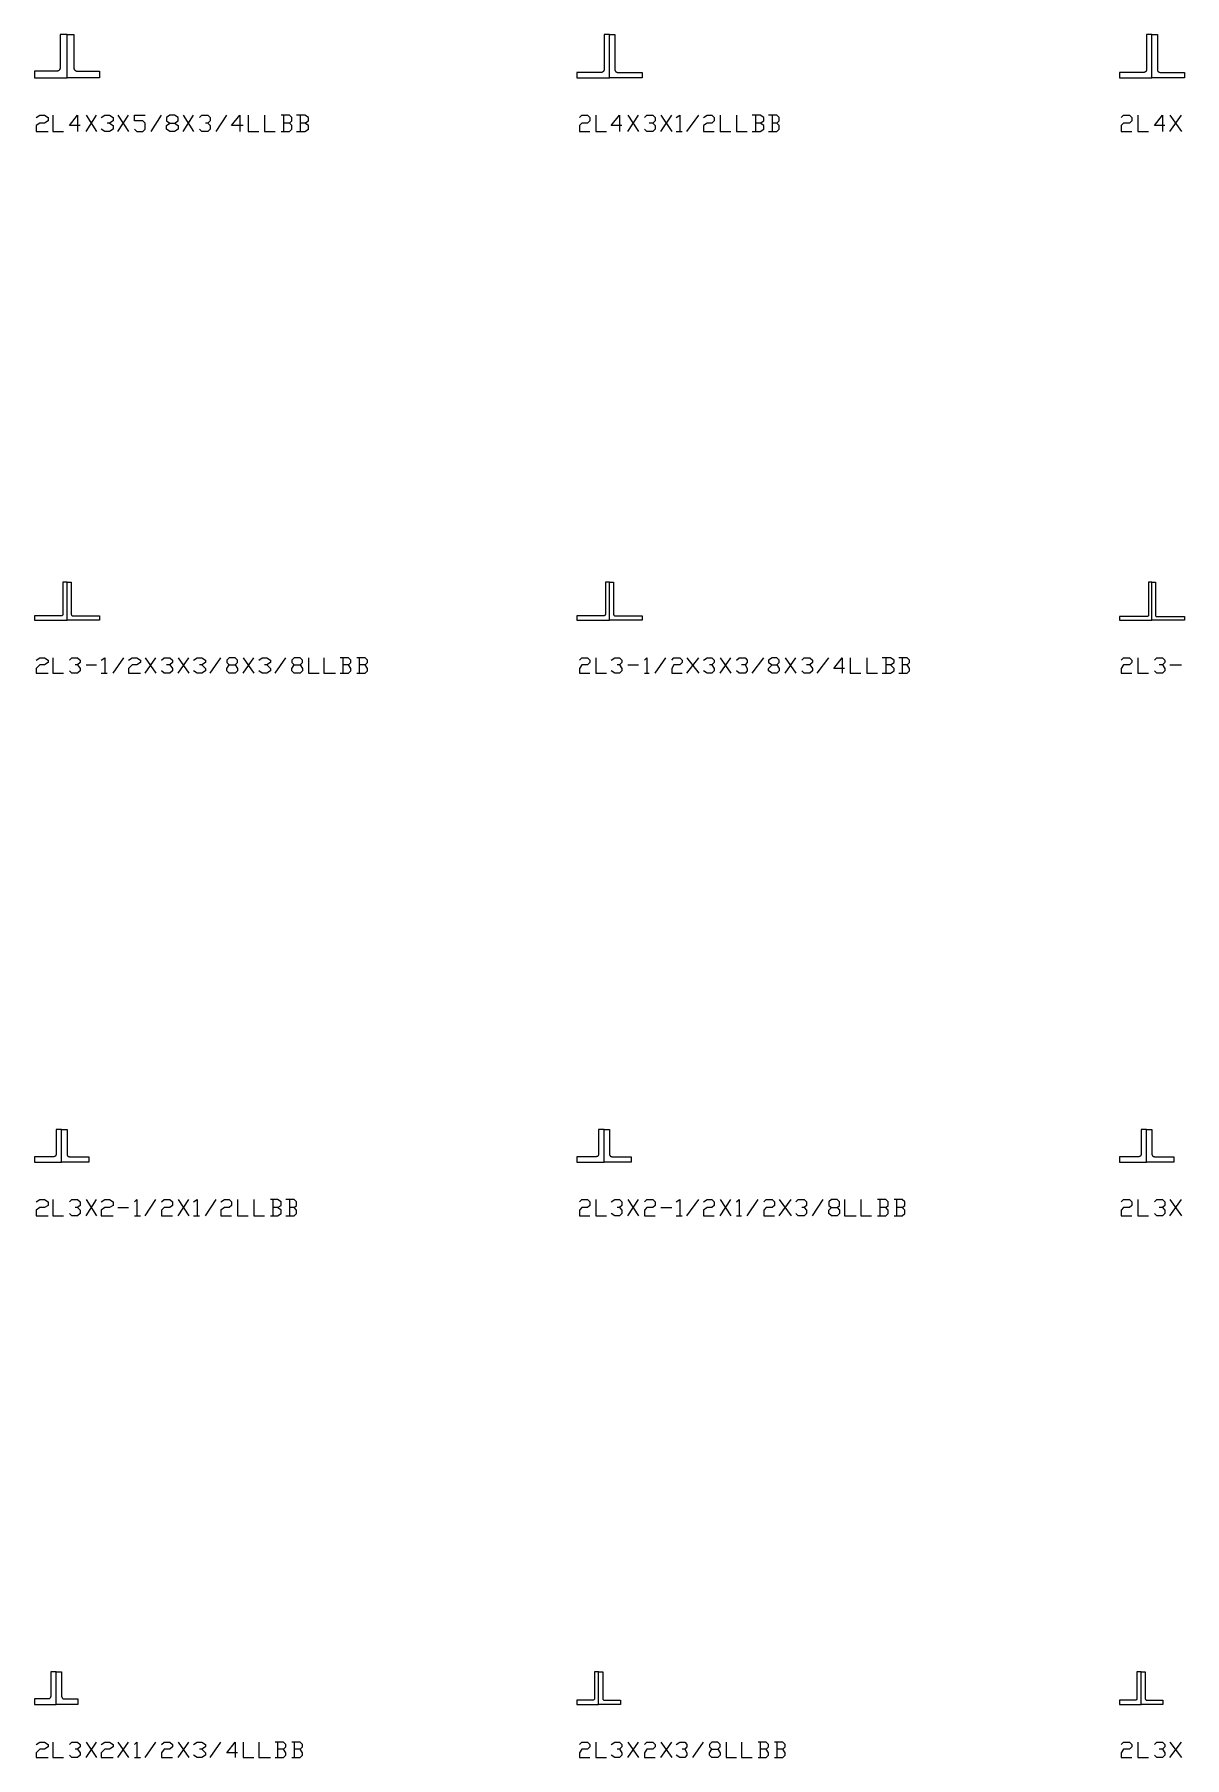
# Model space of a CAD drawing. Header units: inches. Extents: x 0 to 985, y -1555 to 12.
# Drawn here: x 0 to 106, y -954.9 to -796 of the extents above; entities that cross this region are included whole.
import ezdxf

# ---------------------------------------------------------------- set-up
doc = ezdxf.new("R2010")
doc.units = ezdxf.units.IN
doc.header["$MEASUREMENT"] = 0
doc.layers.add('AISC_STEEL', color=7, linetype='Continuous')

msp = doc.modelspace()

# ---------------------------------------------------------------- linework, layer by layer
at = {"color": 3, "lineweight": 0}
for points in [[(0.16, -803.65), (0.49, -803.43), (0.93, -803.43), (1.26, -803.65), (1.26, -803.98), (0.93, -804.19), (0.49, -804.19), (0.16, -804.41), (0.16, -804.96), (1.26, -804.96)], [(1.69, -803.43), (1.69, -804.96), (2.67, -804.96)], [(4.2, -804.41), (3.22, -804.41), (3.98, -803.43), (3.98, -804.96)], [(4.75, -804.96), (5.73, -803.43)], [(4.75, -803.43), (5.73, -804.96)], [(6.16, -803.65), (6.49, -803.43), (6.93, -803.43), (7.25, -803.65), (7.25, -803.98), (6.93, -804.19), (6.71, -804.19)], [(7.69, -804.96), (8.67, -803.43)], [(7.69, -803.43), (8.67, -804.96)], [(9.22, -804.74), (9.43, -804.96), (9.98, -804.96), (10.2, -804.74), (10.2, -804.19), (9.98, -803.98), (9.22, -803.98), (9.22, -803.43), (10.2, -803.43)], [(10.74, -804.96), (11.72, -803.43)], [(12.92, -804.19), (13.25, -804.41), (13.25, -804.74), (12.92, -804.96), (12.49, -804.96), (12.16, -804.74), (12.16, -804.41), (12.49, -804.19), (12.92, -804.19), (13.25, -803.98), (13.25, -803.65), (12.92, -803.43), (12.49, -803.43), (12.16, -803.65), (12.16, -803.98), (12.49, -804.19)], [(13.69, -804.96), (14.67, -803.43)], [(13.69, -803.43), (14.67, -804.96)], [(15.21, -803.65), (15.43, -803.43), (15.98, -803.43), (16.2, -803.65), (16.2, -803.98), (15.98, -804.19), (15.76, -804.19)], [(16.74, -804.96), (17.72, -803.43)], [(19.25, -804.41), (18.16, -804.41), (18.92, -803.43), (18.92, -804.96)], [(19.69, -803.43), (19.69, -804.96), (20.67, -804.96)], [(21.21, -803.43), (21.21, -804.96), (22.19, -804.96)], [(23.5, -804.19), (23.72, -803.98), (23.72, -803.65), (23.5, -803.43), (22.74, -803.43)], [(22.96, -803.43), (22.96, -804.96)], [(24.92, -804.19), (25.25, -803.98), (25.25, -803.65), (24.92, -803.43), (24.16, -803.43)], [(24.48, -803.43), (24.48, -804.96)], [(50.22, -803.65), (50.44, -803.43), (50.98, -803.43), (51.2, -803.65), (51.2, -803.98), (50.98, -804.19), (50.44, -804.19), (50.22, -804.41), (50.22, -804.96), (51.2, -804.96)], [(51.75, -803.43), (51.75, -804.96), (52.73, -804.96)], [(54.15, -804.41), (53.16, -804.41), (53.93, -803.43), (53.93, -804.96)], [(54.69, -804.96), (55.67, -803.43)], [(54.69, -803.43), (55.67, -804.96)], [(56.22, -803.65), (56.44, -803.43), (56.98, -803.43), (57.2, -803.65), (57.2, -803.98), (56.98, -804.19), (56.65, -804.19)], [(57.74, -804.96), (58.73, -803.43)], [(57.74, -803.43), (58.73, -804.96)], [(59.16, -803.65), (59.49, -803.43), (59.49, -804.96)], [(60.14, -804.96), (61.23, -803.43)], [(61.67, -803.65), (62, -803.43), (62.43, -803.43), (62.65, -803.65), (62.65, -803.98), (62.43, -804.19), (62, -804.19), (61.67, -804.41), (61.67, -804.96), (62.65, -804.96)], [(63.2, -803.43), (63.2, -804.96), (64.18, -804.96)], [(64.72, -803.43), (64.72, -804.96), (65.7, -804.96)], [(66.9, -804.19), (67.23, -803.98), (67.23, -803.65), (66.9, -803.43), (66.14, -803.43)], [(66.47, -803.43), (66.47, -804.96)], [(68.43, -804.19), (68.65, -803.98), (68.65, -803.65), (68.43, -803.43), (67.67, -803.43)], [(67.99, -803.43), (67.99, -804.96)], [(100.17, -803.65), (100.38, -803.43), (100.93, -803.43), (101.15, -803.65), (101.15, -803.98), (100.93, -804.19), (100.38, -804.19), (100.17, -804.41), (100.17, -804.96), (101.15, -804.96)], [(101.69, -803.43), (101.69, -804.96), (102.67, -804.96)], [(104.2, -804.41), (103.22, -804.41), (103.98, -803.43), (103.98, -804.96)], [(104.64, -804.96), (105.73, -803.43)], [(104.64, -803.43), (105.73, -804.96)], [(6.93, -804.19), (7.25, -804.41), (7.25, -804.74), (6.93, -804.96), (6.49, -804.96), (6.16, -804.74)], [(15.98, -804.19), (16.2, -804.41), (16.2, -804.74), (15.98, -804.96), (15.43, -804.96), (15.21, -804.74)], [(22.74, -804.96), (23.5, -804.96), (23.72, -804.74), (23.72, -804.41), (23.5, -804.19), (22.96, -804.19)], [(24.16, -804.96), (24.92, -804.96), (25.25, -804.74), (25.25, -804.41), (24.92, -804.19), (24.48, -804.19)], [(56.98, -804.19), (57.2, -804.41), (57.2, -804.74), (56.98, -804.96), (56.44, -804.96), (56.22, -804.74)], [(59.16, -804.96), (59.71, -804.96)], [(66.14, -804.96), (66.9, -804.96), (67.23, -804.74), (67.23, -804.41), (66.9, -804.19), (66.47, -804.19)], [(67.67, -804.96), (68.43, -804.96), (68.65, -804.74), (68.65, -804.41), (68.43, -804.19), (67.99, -804.19)], [(0.16, -853.7), (0.49, -853.48), (0.93, -853.48), (1.26, -853.7), (1.26, -853.92), (0.93, -854.14), (0.49, -854.14), (0.16, -854.47), (0.16, -854.9), (1.26, -854.9)], [(1.69, -853.48), (1.69, -854.9), (2.67, -854.9)], [(3.22, -853.7), (3.44, -853.48), (3.98, -853.48), (4.2, -853.7), (4.2, -853.92), (3.98, -854.14), (3.76, -854.14)], [(3.98, -854.14), (4.2, -854.47), (4.2, -854.68), (3.98, -854.9), (3.44, -854.9), (3.22, -854.68)], [(4.75, -854.14), (5.73, -854.14)], [(6.16, -853.7), (6.49, -853.48), (6.49, -854.9)], [(7.25, -854.9), (8.23, -853.48)], [(8.67, -853.7), (9, -853.48), (9.43, -853.48), (9.76, -853.7), (9.76, -853.92), (9.43, -854.14), (9, -854.14), (8.67, -854.47), (8.67, -854.9), (9.76, -854.9)], [(10.2, -854.9), (11.18, -853.48)], [(10.2, -853.48), (11.18, -854.9)], [(11.72, -853.7), (11.94, -853.48), (12.49, -853.48), (12.71, -853.7), (12.71, -853.92), (12.49, -854.14), (12.16, -854.14)], [(12.49, -854.14), (12.71, -854.47), (12.71, -854.68), (12.49, -854.9), (11.94, -854.9), (11.72, -854.68)], [(13.25, -854.9), (14.23, -853.48)], [(13.25, -853.48), (14.23, -854.9)], [(14.67, -853.7), (15, -853.48), (15.43, -853.48), (15.76, -853.7), (15.76, -853.92), (15.43, -854.14), (15.21, -854.14)], [(15.43, -854.14), (15.76, -854.47), (15.76, -854.68), (15.43, -854.9), (15, -854.9), (14.67, -854.68)], [(16.2, -854.9), (17.18, -853.48)], [(18.49, -854.14), (18.7, -854.47), (18.7, -854.68), (18.49, -854.9), (17.94, -854.9), (17.72, -854.68), (17.72, -854.47), (17.94, -854.14), (18.49, -854.14), (18.7, -853.92), (18.7, -853.7), (18.49, -853.48), (17.94, -853.48), (17.72, -853.7), (17.72, -853.92), (17.94, -854.14)], [(19.25, -854.9), (20.23, -853.48)], [(19.25, -853.48), (20.23, -854.9)], [(20.67, -853.7), (20.99, -853.48), (21.43, -853.48), (21.76, -853.7), (21.76, -853.92), (21.43, -854.14), (21.21, -854.14)], [(21.43, -854.14), (21.76, -854.47), (21.76, -854.68), (21.43, -854.9), (20.99, -854.9), (20.67, -854.68)], [(22.19, -854.9), (23.17, -853.48)], [(24.48, -854.14), (24.7, -854.47), (24.7, -854.68), (24.48, -854.9), (23.94, -854.9), (23.72, -854.68), (23.72, -854.47), (23.94, -854.14), (24.48, -854.14), (24.7, -853.92), (24.7, -853.7), (24.48, -853.48), (23.94, -853.48), (23.72, -853.7), (23.72, -853.92), (23.94, -854.14)], [(25.25, -853.48), (25.25, -854.9), (26.23, -854.9)], [(26.66, -853.48), (26.66, -854.9), (27.75, -854.9)], [(28.95, -854.14), (29.17, -853.92), (29.17, -853.7), (28.95, -853.48), (28.19, -853.48)], [(28.19, -854.9), (28.95, -854.9), (29.17, -854.68), (29.17, -854.47), (28.95, -854.14), (28.41, -854.14)], [(28.41, -853.48), (28.41, -854.9)], [(30.48, -854.14), (30.7, -853.92), (30.7, -853.7), (30.48, -853.48), (29.72, -853.48)], [(29.72, -854.9), (30.48, -854.9), (30.7, -854.68), (30.7, -854.47), (30.48, -854.14), (29.94, -854.14)], [(29.94, -853.48), (29.94, -854.9)], [(50.22, -853.7), (50.44, -853.48), (50.98, -853.48), (51.2, -853.7), (51.2, -853.92), (50.98, -854.14), (50.44, -854.14), (50.22, -854.47), (50.22, -854.9), (51.2, -854.9)], [(51.75, -853.48), (51.75, -854.9), (52.73, -854.9)], [(53.16, -853.7), (53.49, -853.48), (53.93, -853.48), (54.15, -853.7), (54.15, -853.92), (53.93, -854.14), (53.71, -854.14)], [(53.93, -854.14), (54.15, -854.47), (54.15, -854.68), (53.93, -854.9), (53.49, -854.9), (53.16, -854.68)], [(54.69, -854.14), (55.67, -854.14)], [(56.22, -853.7), (56.44, -853.48), (56.44, -854.9)], [(57.2, -854.9), (58.18, -853.48)], [(58.73, -853.7), (58.94, -853.48), (59.49, -853.48), (59.71, -853.7), (59.71, -853.92), (59.49, -854.14), (58.94, -854.14), (58.73, -854.47), (58.73, -854.9), (59.71, -854.9)], [(60.14, -854.9), (61.23, -853.48)], [(60.14, -853.48), (61.23, -854.9)], [(61.67, -853.7), (62, -853.48), (62.43, -853.48), (62.65, -853.7), (62.65, -853.92), (62.43, -854.14), (62.22, -854.14)], [(62.43, -854.14), (62.65, -854.47), (62.65, -854.68), (62.43, -854.9), (62, -854.9), (61.67, -854.68)], [(63.2, -854.9), (64.18, -853.48)], [(63.2, -853.48), (64.18, -854.9)], [(64.72, -853.7), (64.94, -853.48), (65.49, -853.48), (65.7, -853.7), (65.7, -853.92), (65.49, -854.14), (65.16, -854.14)], [(65.49, -854.14), (65.7, -854.47), (65.7, -854.68), (65.49, -854.9), (64.94, -854.9), (64.72, -854.68)], [(66.14, -854.9), (67.23, -853.48)], [(68.43, -854.14), (68.65, -854.47), (68.65, -854.68), (68.43, -854.9), (67.99, -854.9), (67.67, -854.68), (67.67, -854.47), (67.99, -854.14), (68.43, -854.14), (68.65, -853.92), (68.65, -853.7), (68.43, -853.48), (67.99, -853.48), (67.67, -853.7), (67.67, -853.92), (67.99, -854.14)], [(69.19, -854.9), (70.18, -853.48)], [(69.19, -853.48), (70.18, -854.9)], [(70.72, -853.7), (70.94, -853.48), (71.48, -853.48), (71.7, -853.7), (71.7, -853.92), (71.48, -854.14), (71.16, -854.14)], [(71.48, -854.14), (71.7, -854.47), (71.7, -854.68), (71.48, -854.9), (70.94, -854.9), (70.72, -854.68)], [(72.14, -854.9), (73.23, -853.48)], [(74.65, -854.47), (73.67, -854.47), (74.43, -853.48), (74.43, -854.9)], [(75.19, -853.48), (75.19, -854.9), (76.17, -854.9)], [(76.72, -853.48), (76.72, -854.9), (77.7, -854.9)], [(78.9, -854.14), (79.23, -853.92), (79.23, -853.7), (78.9, -853.48), (78.14, -853.48)], [(78.14, -854.9), (78.9, -854.9), (79.23, -854.68), (79.23, -854.47), (78.9, -854.14), (78.46, -854.14)], [(78.46, -853.48), (78.46, -854.9)], [(80.43, -854.14), (80.64, -853.92), (80.64, -853.7), (80.43, -853.48), (79.66, -853.48)], [(79.66, -854.9), (80.43, -854.9), (80.64, -854.68), (80.64, -854.47), (80.43, -854.14), (79.99, -854.14)], [(79.99, -853.48), (79.99, -854.9)], [(100.17, -853.7), (100.38, -853.48), (100.93, -853.48), (101.15, -853.7), (101.15, -853.92), (100.93, -854.14), (100.38, -854.14), (100.17, -854.47), (100.17, -854.9), (101.15, -854.9)], [(101.69, -853.48), (101.69, -854.9), (102.67, -854.9)], [(103.22, -853.7), (103.44, -853.48), (103.98, -853.48), (104.2, -853.7), (104.2, -853.92), (103.98, -854.14), (103.65, -854.14)], [(103.98, -854.14), (104.2, -854.47), (104.2, -854.68), (103.98, -854.9), (103.44, -854.9), (103.22, -854.68)], [(104.64, -854.14), (105.73, -854.14)], [(6.16, -854.9), (6.71, -854.9)], [(56.22, -854.9), (56.65, -854.9)], [(0.16, -903.65), (0.49, -903.43), (0.93, -903.43), (1.26, -903.65), (1.26, -903.98), (0.93, -904.19), (0.49, -904.19), (0.16, -904.41), (0.16, -904.96), (1.26, -904.96)], [(1.69, -903.43), (1.69, -904.96), (2.67, -904.96)], [(3.22, -903.65), (3.44, -903.43), (3.98, -903.43), (4.2, -903.65), (4.2, -903.98), (3.98, -904.19), (3.76, -904.19)], [(4.75, -904.96), (5.73, -903.43)], [(4.75, -903.43), (5.73, -904.96)], [(6.16, -903.65), (6.49, -903.43), (6.93, -903.43), (7.25, -903.65), (7.25, -903.98), (6.93, -904.19), (6.49, -904.19), (6.16, -904.41), (6.16, -904.96), (7.25, -904.96)], [(9.22, -903.65), (9.43, -903.43), (9.43, -904.96)], [(10.2, -904.96), (11.18, -903.43)], [(11.72, -903.65), (11.94, -903.43), (12.49, -903.43), (12.71, -903.65), (12.71, -903.98), (12.49, -904.19), (11.94, -904.19), (11.72, -904.41), (11.72, -904.96), (12.71, -904.96)], [(13.25, -904.96), (14.23, -903.43)], [(13.25, -903.43), (14.23, -904.96)], [(14.67, -903.65), (15, -903.43), (15, -904.96)], [(15.76, -904.96), (16.74, -903.43)], [(17.18, -903.65), (17.5, -903.43), (17.94, -903.43), (18.16, -903.65), (18.16, -903.98), (17.94, -904.19), (17.5, -904.19), (17.18, -904.41), (17.18, -904.96), (18.16, -904.96)], [(18.7, -903.43), (18.7, -904.96), (19.69, -904.96)], [(20.23, -903.43), (20.23, -904.96), (21.21, -904.96)], [(22.41, -904.19), (22.74, -903.98), (22.74, -903.65), (22.41, -903.43), (21.76, -903.43)], [(21.98, -903.43), (21.98, -904.96)], [(23.94, -904.19), (24.16, -903.98), (24.16, -903.65), (23.94, -903.43), (23.17, -903.43)], [(23.5, -903.43), (23.5, -904.96)], [(50.22, -903.65), (50.44, -903.43), (50.98, -903.43), (51.2, -903.65), (51.2, -903.98), (50.98, -904.19), (50.44, -904.19), (50.22, -904.41), (50.22, -904.96), (51.2, -904.96)], [(51.75, -903.43), (51.75, -904.96), (52.73, -904.96)], [(53.16, -903.65), (53.49, -903.43), (53.93, -903.43), (54.15, -903.65), (54.15, -903.98), (53.93, -904.19), (53.71, -904.19)], [(54.69, -904.96), (55.67, -903.43)], [(54.69, -903.43), (55.67, -904.96)], [(56.22, -903.65), (56.44, -903.43), (56.98, -903.43), (57.2, -903.65), (57.2, -903.98), (56.98, -904.19), (56.44, -904.19), (56.22, -904.41), (56.22, -904.96), (57.2, -904.96)], [(59.16, -903.65), (59.49, -903.43), (59.49, -904.96)], [(60.14, -904.96), (61.23, -903.43)], [(61.67, -903.65), (62, -903.43), (62.43, -903.43), (62.65, -903.65), (62.65, -903.98), (62.43, -904.19), (62, -904.19), (61.67, -904.41), (61.67, -904.96), (62.65, -904.96)], [(63.2, -904.96), (64.18, -903.43)], [(63.2, -903.43), (64.18, -904.96)], [(64.72, -903.65), (64.94, -903.43), (64.94, -904.96)], [(65.7, -904.96), (66.69, -903.43)], [(67.23, -903.65), (67.45, -903.43), (67.99, -903.43), (68.21, -903.65), (68.21, -903.98), (67.99, -904.19), (67.45, -904.19), (67.23, -904.41), (67.23, -904.96), (68.21, -904.96)], [(68.65, -904.96), (69.74, -903.43)], [(68.65, -903.43), (69.74, -904.96)], [(70.18, -903.65), (70.39, -903.43), (70.94, -903.43), (71.16, -903.65), (71.16, -903.98), (70.94, -904.19), (70.72, -904.19)], [(71.7, -904.96), (72.68, -903.43)], [(73.99, -904.19), (74.21, -904.41), (74.21, -904.74), (73.99, -904.96), (73.45, -904.96), (73.23, -904.74), (73.23, -904.41), (73.45, -904.19), (73.99, -904.19), (74.21, -903.98), (74.21, -903.65), (73.99, -903.43), (73.45, -903.43), (73.23, -903.65), (73.23, -903.98), (73.45, -904.19)], [(74.65, -903.43), (74.65, -904.96), (75.74, -904.96)], [(76.17, -903.43), (76.17, -904.96), (77.16, -904.96)], [(78.46, -904.19), (78.68, -903.98), (78.68, -903.65), (78.46, -903.43), (77.7, -903.43)], [(77.92, -903.43), (77.92, -904.96)], [(79.99, -904.19), (80.21, -903.98), (80.21, -903.65), (79.99, -903.43), (79.23, -903.43)], [(79.45, -903.43), (79.45, -904.96)], [(100.17, -903.65), (100.38, -903.43), (100.93, -903.43), (101.15, -903.65), (101.15, -903.98), (100.93, -904.19), (100.38, -904.19), (100.17, -904.41), (100.17, -904.96), (101.15, -904.96)], [(101.69, -903.43), (101.69, -904.96), (102.67, -904.96)], [(103.22, -903.65), (103.44, -903.43), (103.98, -903.43), (104.2, -903.65), (104.2, -903.98), (103.98, -904.19), (103.65, -904.19)], [(104.64, -904.96), (105.73, -903.43)], [(104.64, -903.43), (105.73, -904.96)], [(3.98, -904.19), (4.2, -904.41), (4.2, -904.74), (3.98, -904.96), (3.44, -904.96), (3.22, -904.74)], [(7.69, -904.19), (8.67, -904.19)], [(9.22, -904.96), (9.76, -904.96)], [(14.67, -904.96), (15.21, -904.96)], [(21.76, -904.96), (22.41, -904.96), (22.74, -904.74), (22.74, -904.41), (22.41, -904.19), (21.98, -904.19)], [(23.17, -904.96), (23.94, -904.96), (24.16, -904.74), (24.16, -904.41), (23.94, -904.19), (23.5, -904.19)], [(53.93, -904.19), (54.15, -904.41), (54.15, -904.74), (53.93, -904.96), (53.49, -904.96), (53.16, -904.74)], [(57.74, -904.19), (58.73, -904.19)], [(59.16, -904.96), (59.71, -904.96)], [(64.72, -904.96), (65.16, -904.96)], [(70.94, -904.19), (71.16, -904.41), (71.16, -904.74), (70.94, -904.96), (70.39, -904.96), (70.18, -904.74)], [(77.7, -904.96), (78.46, -904.96), (78.68, -904.74), (78.68, -904.41), (78.46, -904.19), (77.92, -904.19)], [(79.23, -904.96), (79.99, -904.96), (80.21, -904.74), (80.21, -904.41), (79.99, -904.19), (79.45, -904.19)], [(103.98, -904.19), (104.2, -904.41), (104.2, -904.74), (103.98, -904.96), (103.44, -904.96), (103.22, -904.74)], [(0.16, -953.7), (0.49, -953.49), (0.93, -953.49), (1.26, -953.7), (1.26, -953.92), (0.93, -954.14), (0.49, -954.14), (0.16, -954.47), (0.16, -954.9), (1.26, -954.9)], [(1.69, -953.49), (1.69, -954.9), (2.67, -954.9)], [(3.22, -953.7), (3.44, -953.49), (3.98, -953.49), (4.2, -953.7), (4.2, -953.92), (3.98, -954.14), (3.76, -954.14)], [(3.98, -954.14), (4.2, -954.47), (4.2, -954.68), (3.98, -954.9), (3.44, -954.9), (3.22, -954.68)], [(4.75, -954.9), (5.73, -953.49)], [(4.75, -953.49), (5.73, -954.9)], [(6.16, -953.7), (6.49, -953.49), (6.93, -953.49), (7.25, -953.7), (7.25, -953.92), (6.93, -954.14), (6.49, -954.14), (6.16, -954.47), (6.16, -954.9), (7.25, -954.9)], [(7.69, -954.9), (8.67, -953.49)], [(7.69, -953.49), (8.67, -954.9)], [(9.22, -953.7), (9.43, -953.49), (9.43, -954.9)], [(9.22, -954.9), (9.76, -954.9)], [(10.2, -954.9), (11.18, -953.49)], [(11.72, -953.7), (11.94, -953.49), (12.49, -953.49), (12.71, -953.7), (12.71, -953.92), (12.49, -954.14), (11.94, -954.14), (11.72, -954.47), (11.72, -954.9), (12.71, -954.9)], [(13.25, -954.9), (14.23, -953.49)], [(13.25, -953.49), (14.23, -954.9)], [(14.67, -953.7), (15, -953.49), (15.43, -953.49), (15.76, -953.7), (15.76, -953.92), (15.43, -954.14), (15.21, -954.14)], [(15.43, -954.14), (15.76, -954.47), (15.76, -954.68), (15.43, -954.9), (15, -954.9), (14.67, -954.68)], [(16.2, -954.9), (17.18, -953.49)], [(18.7, -954.47), (17.72, -954.47), (18.49, -953.49), (18.49, -954.9)], [(19.25, -953.49), (19.25, -954.9), (20.23, -954.9)], [(20.67, -953.49), (20.67, -954.9), (21.76, -954.9)], [(22.96, -954.14), (23.17, -953.92), (23.17, -953.7), (22.96, -953.49), (22.19, -953.49)], [(22.19, -954.9), (22.96, -954.9), (23.17, -954.68), (23.17, -954.47), (22.96, -954.14), (22.41, -954.14)], [(22.41, -953.49), (22.41, -954.9)], [(24.48, -954.14), (24.7, -953.92), (24.7, -953.7), (24.48, -953.49), (23.72, -953.49)], [(23.72, -954.9), (24.48, -954.9), (24.7, -954.68), (24.7, -954.47), (24.48, -954.14), (23.94, -954.14)], [(23.94, -953.49), (23.94, -954.9)], [(50.22, -953.7), (50.44, -953.49), (50.98, -953.49), (51.2, -953.7), (51.2, -953.92), (50.98, -954.14), (50.44, -954.14), (50.22, -954.47), (50.22, -954.9), (51.2, -954.9)], [(51.75, -953.49), (51.75, -954.9), (52.73, -954.9)], [(53.16, -953.7), (53.49, -953.49), (53.93, -953.49), (54.15, -953.7), (54.15, -953.92), (53.93, -954.14), (53.71, -954.14)], [(53.93, -954.14), (54.15, -954.47), (54.15, -954.68), (53.93, -954.9), (53.49, -954.9), (53.16, -954.68)], [(54.69, -954.9), (55.67, -953.49)], [(54.69, -953.49), (55.67, -954.9)], [(56.22, -953.7), (56.44, -953.49), (56.98, -953.49), (57.2, -953.7), (57.2, -953.92), (56.98, -954.14), (56.44, -954.14), (56.22, -954.47), (56.22, -954.9), (57.2, -954.9)], [(57.74, -954.9), (58.73, -953.49)], [(57.74, -953.49), (58.73, -954.9)], [(59.16, -953.7), (59.49, -953.49), (59.93, -953.49), (60.14, -953.7), (60.14, -953.92), (59.93, -954.14), (59.71, -954.14)], [(59.93, -954.14), (60.14, -954.47), (60.14, -954.68), (59.93, -954.9), (59.49, -954.9), (59.16, -954.68)], [(60.69, -954.9), (61.67, -953.49)], [(62.98, -954.14), (63.2, -954.47), (63.2, -954.68), (62.98, -954.9), (62.43, -954.9), (62.22, -954.68), (62.22, -954.47), (62.43, -954.14), (62.98, -954.14), (63.2, -953.92), (63.2, -953.7), (62.98, -953.49), (62.43, -953.49), (62.22, -953.7), (62.22, -953.92), (62.43, -954.14)], [(63.74, -953.49), (63.74, -954.9), (64.72, -954.9)], [(65.16, -953.49), (65.16, -954.9), (66.14, -954.9)], [(67.45, -954.14), (67.67, -953.92), (67.67, -953.7), (67.45, -953.49), (66.69, -953.49)], [(66.69, -954.9), (67.45, -954.9), (67.67, -954.68), (67.67, -954.47), (67.45, -954.14), (66.9, -954.14)], [(66.9, -953.49), (66.9, -954.9)], [(68.98, -954.14), (69.19, -953.92), (69.19, -953.7), (68.98, -953.49), (68.21, -953.49)], [(68.21, -954.9), (68.98, -954.9), (69.19, -954.68), (69.19, -954.47), (68.98, -954.14), (68.43, -954.14)], [(68.43, -953.49), (68.43, -954.9)], [(100.17, -953.7), (100.38, -953.49), (100.93, -953.49), (101.15, -953.7), (101.15, -953.92), (100.93, -954.14), (100.38, -954.14), (100.17, -954.47), (100.17, -954.9), (101.15, -954.9)], [(101.69, -953.49), (101.69, -954.9), (102.67, -954.9)], [(103.22, -953.7), (103.44, -953.49), (103.98, -953.49), (104.2, -953.7), (104.2, -953.92), (103.98, -954.14), (103.65, -954.14)], [(103.98, -954.14), (104.2, -954.47), (104.2, -954.68), (103.98, -954.9), (103.44, -954.9), (103.22, -954.68)], [(104.64, -954.9), (105.73, -953.49)], [(104.64, -953.49), (105.73, -954.9)]]:
    msp.add_lwpolyline(points, dxfattribs=at)
at = {"layer": 'AISC_STEEL'}
for points in [[(0, -800), (3, -800), (3, -796), (2.38, -796), (2.38, -799.06), (2.37, -799.09), (2.37, -799.12), (2.36, -799.15), (2.35, -799.18), (2.34, -799.2), (2.33, -799.23), (2.31, -799.25), (2.29, -799.27), (2.27, -799.29), (2.25, -799.31), (2.23, -799.33), (2.2, -799.34), (2.18, -799.35), (2.15, -799.36), (2.12, -799.37), (2.09, -799.37), (2.06, -799.38), (0, -799.38)], [(6, -800), (3, -800), (3, -796), (3.62, -796), (3.62, -799.06), (3.63, -799.09), (3.63, -799.12), (3.64, -799.15), (3.65, -799.18), (3.66, -799.2), (3.67, -799.23), (3.69, -799.25), (3.71, -799.27), (3.73, -799.29), (3.75, -799.31), (3.77, -799.33), (3.8, -799.34), (3.82, -799.35), (3.85, -799.36), (3.88, -799.37), (3.91, -799.37), (3.94, -799.38), (6, -799.38)], [(50, -800), (53, -800), (53, -796), (52.5, -796), (52.5, -799.25), (52.5, -799.28), (52.49, -799.31), (52.49, -799.33), (52.48, -799.36), (52.46, -799.38), (52.45, -799.41), (52.43, -799.43), (52.41, -799.45), (52.38, -799.46), (52.36, -799.48), (52.33, -799.49), (52.31, -799.49), (52.28, -799.5), (52.25, -799.5), (50, -799.5)], [(56, -800), (53, -800), (53, -796), (53.5, -796), (53.5, -799.25), (53.5, -799.28), (53.51, -799.31), (53.51, -799.33), (53.52, -799.36), (53.54, -799.38), (53.55, -799.41), (53.57, -799.43), (53.59, -799.45), (53.62, -799.46), (53.64, -799.48), (53.67, -799.49), (53.69, -799.49), (53.72, -799.5), (53.75, -799.5), (56, -799.5)], [(100, -800), (103, -800), (103, -796), (102.5, -796), (102.5, -799.25), (102.5, -799.28), (102.49, -799.31), (102.49, -799.33), (102.48, -799.36), (102.46, -799.38), (102.45, -799.41), (102.43, -799.43), (102.41, -799.45), (102.38, -799.46), (102.36, -799.48), (102.33, -799.49), (102.31, -799.49), (102.28, -799.5), (102.25, -799.5), (100, -799.5)], [(106, -800), (103, -800), (103, -796), (103.5, -796), (103.5, -799.25), (103.5, -799.28), (103.51, -799.31), (103.51, -799.33), (103.52, -799.36), (103.54, -799.38), (103.55, -799.41), (103.57, -799.43), (103.59, -799.45), (103.62, -799.46), (103.64, -799.48), (103.67, -799.49), (103.69, -799.49), (103.72, -799.5), (103.75, -799.5), (106, -799.5)], [(0, -850), (3, -850), (3, -846.5), (2.62, -846.5), (2.62, -849.44), (2.62, -849.46), (2.62, -849.49), (2.61, -849.51), (2.6, -849.53), (2.59, -849.55), (2.57, -849.57), (2.55, -849.59), (2.53, -849.6), (2.51, -849.61), (2.49, -849.62), (2.46, -849.62), (2.44, -849.62), (0, -849.62)], [(6, -850), (3, -850), (3, -846.5), (3.38, -846.5), (3.38, -849.44), (3.38, -849.46), (3.38, -849.49), (3.39, -849.51), (3.4, -849.53), (3.41, -849.55), (3.43, -849.57), (3.45, -849.59), (3.47, -849.6), (3.49, -849.61), (3.51, -849.62), (3.54, -849.62), (3.56, -849.62), (6, -849.62)], [(50, -850), (53, -850), (53, -846.5), (52.62, -846.5), (52.62, -849.44), (52.62, -849.46), (52.62, -849.49), (52.61, -849.51), (52.6, -849.53), (52.59, -849.55), (52.57, -849.57), (52.55, -849.59), (52.53, -849.6), (52.51, -849.61), (52.49, -849.62), (52.46, -849.62), (52.44, -849.62), (50, -849.62)], [(56, -850), (53, -850), (53, -846.5), (53.38, -846.5), (53.38, -849.44), (53.38, -849.46), (53.38, -849.49), (53.39, -849.51), (53.4, -849.53), (53.41, -849.55), (53.43, -849.57), (53.45, -849.59), (53.47, -849.6), (53.49, -849.61), (53.51, -849.62), (53.54, -849.62), (53.56, -849.62), (56, -849.62)], [(100, -850), (103, -850), (103, -846.5), (102.69, -846.5), (102.69, -849.53), (102.69, -849.55), (102.68, -849.57), (102.68, -849.59), (102.67, -849.61), (102.65, -849.63), (102.64, -849.64), (102.63, -849.65), (102.61, -849.67), (102.59, -849.68), (102.57, -849.68), (102.55, -849.69), (102.53, -849.69), (100, -849.69)], [(106, -850), (103, -850), (103, -846.5), (103.31, -846.5), (103.31, -849.53), (103.31, -849.55), (103.32, -849.57), (103.32, -849.59), (103.33, -849.61), (103.35, -849.63), (103.36, -849.64), (103.37, -849.65), (103.39, -849.67), (103.41, -849.68), (103.43, -849.68), (103.45, -849.69), (103.47, -849.69), (106, -849.69)], [(0, -900), (2.5, -900), (2.5, -897), (2, -897), (2, -899.25), (2, -899.28), (1.99, -899.31), (1.99, -899.33), (1.98, -899.36), (1.96, -899.38), (1.95, -899.41), (1.93, -899.43), (1.91, -899.45), (1.88, -899.46), (1.86, -899.48), (1.83, -899.49), (1.81, -899.49), (1.78, -899.5), (1.75, -899.5), (0, -899.5)], [(5, -900), (2.5, -900), (2.5, -897), (3, -897), (3, -899.25), (3, -899.28), (3.01, -899.31), (3.01, -899.33), (3.02, -899.36), (3.04, -899.38), (3.05, -899.41), (3.07, -899.43), (3.09, -899.45), (3.12, -899.46), (3.14, -899.48), (3.17, -899.49), (3.19, -899.49), (3.22, -899.5), (3.25, -899.5), (5, -899.5)], [(50, -900), (52.5, -900), (52.5, -897), (52, -897), (52, -899.25), (52, -899.28), (51.99, -899.31), (51.99, -899.33), (51.98, -899.36), (51.96, -899.38), (51.95, -899.41), (51.93, -899.43), (51.91, -899.45), (51.88, -899.46), (51.86, -899.48), (51.83, -899.49), (51.81, -899.49), (51.78, -899.5), (51.75, -899.5), (50, -899.5)], [(55, -900), (52.5, -900), (52.5, -897), (53, -897), (53, -899.25), (53, -899.28), (53.01, -899.31), (53.01, -899.33), (53.02, -899.36), (53.04, -899.38), (53.05, -899.41), (53.07, -899.43), (53.09, -899.45), (53.12, -899.46), (53.14, -899.48), (53.17, -899.49), (53.19, -899.49), (53.22, -899.5), (53.25, -899.5), (55, -899.5)], [(100, -900), (102.5, -900), (102.5, -897), (102, -897), (102, -899.25), (102, -899.28), (101.99, -899.31), (101.99, -899.33), (101.98, -899.36), (101.96, -899.38), (101.95, -899.41), (101.93, -899.43), (101.91, -899.45), (101.88, -899.46), (101.86, -899.48), (101.83, -899.49), (101.81, -899.49), (101.78, -899.5), (101.75, -899.5), (100, -899.5)], [(105, -900), (102.5, -900), (102.5, -897), (103, -897), (103, -899.25), (103, -899.28), (103.01, -899.31), (103.01, -899.33), (103.02, -899.36), (103.04, -899.38), (103.05, -899.41), (103.07, -899.43), (103.09, -899.45), (103.12, -899.46), (103.14, -899.48), (103.17, -899.49), (103.19, -899.49), (103.22, -899.5), (103.25, -899.5), (105, -899.5)], [(0, -950), (2, -950), (2, -947), (1.5, -947), (1.5, -949.25), (1.5, -949.28), (1.49, -949.31), (1.49, -949.33), (1.48, -949.36), (1.46, -949.38), (1.45, -949.41), (1.43, -949.43), (1.41, -949.45), (1.38, -949.46), (1.36, -949.48), (1.33, -949.49), (1.31, -949.49), (1.28, -949.5), (1.25, -949.5), (0, -949.5)], [(4, -950), (2, -950), (2, -947), (2.5, -947), (2.5, -949.25), (2.5, -949.28), (2.51, -949.31), (2.51, -949.33), (2.52, -949.36), (2.54, -949.38), (2.55, -949.41), (2.57, -949.43), (2.59, -949.45), (2.62, -949.46), (2.64, -949.48), (2.67, -949.49), (2.69, -949.49), (2.72, -949.5), (2.75, -949.5), (4, -949.5)], [(50, -950), (52, -950), (52, -947), (51.62, -947), (51.62, -949.44), (51.62, -949.46), (51.62, -949.49), (51.61, -949.51), (51.6, -949.53), (51.59, -949.55), (51.57, -949.57), (51.55, -949.59), (51.53, -949.6), (51.51, -949.61), (51.49, -949.62), (51.46, -949.62), (51.44, -949.62), (50, -949.62)], [(54, -950), (52, -950), (52, -947), (52.38, -947), (52.38, -949.44), (52.38, -949.46), (52.38, -949.49), (52.39, -949.51), (52.4, -949.53), (52.41, -949.55), (52.43, -949.57), (52.45, -949.59), (52.47, -949.6), (52.49, -949.61), (52.51, -949.62), (52.54, -949.62), (52.56, -949.62), (54, -949.62)], [(100, -950), (102, -950), (102, -947), (101.62, -947), (101.62, -949.44), (101.62, -949.46), (101.62, -949.49), (101.61, -949.51), (101.6, -949.53), (101.59, -949.55), (101.57, -949.57), (101.55, -949.59), (101.53, -949.6), (101.51, -949.61), (101.49, -949.62), (101.46, -949.62), (101.44, -949.62), (100, -949.62)], [(104, -950), (102, -950), (102, -947), (102.38, -947), (102.38, -949.44), (102.38, -949.46), (102.38, -949.49), (102.39, -949.51), (102.4, -949.53), (102.41, -949.55), (102.43, -949.57), (102.45, -949.59), (102.47, -949.6), (102.49, -949.61), (102.51, -949.62), (102.54, -949.62), (102.56, -949.62), (104, -949.62)]]:
    msp.add_lwpolyline(points, close=True, dxfattribs=at)

doc.saveas('drawing.dxf')
